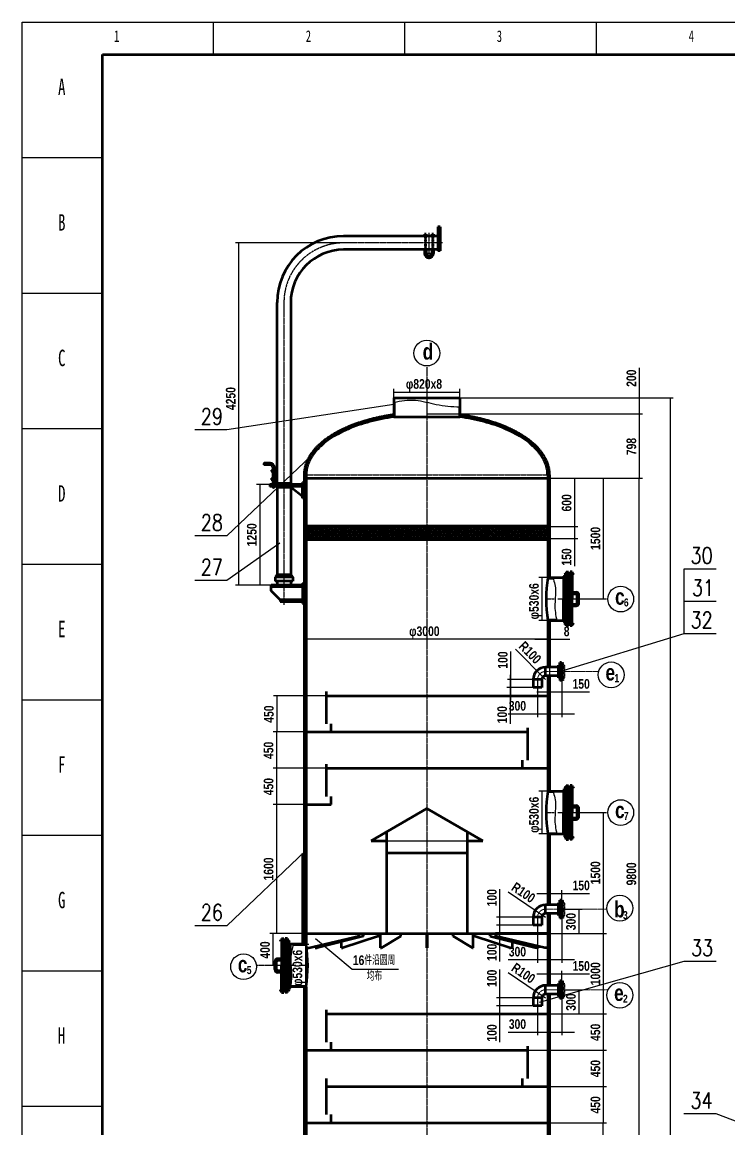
# Model space of a CAD drawing. Header units: millimetres. Extents: x 16 to 23776, y 3 to 33643.
# Drawn here: x 16 to 8788, y 19906 to 33643 of the extents above; entities that cross this region are included whole.
import ezdxf

# ---------------------------------------------------------------- set-up
doc = ezdxf.new("R2010")
doc.units = ezdxf.units.MM
doc.header["$MEASUREMENT"] = 0
doc.linetypes.add('EB_DASH', pattern=[6, 3, -3])
doc.linetypes.add('EB_DASHDOT', pattern=[39, 30, -3, 3, -3])
for name, color, linetype, lineweight in [('CAXA0', 7, 'Continuous', 70), ('CAXA1', 1, 'EB_DASHDOT', 25), ('CAXA2', 6, 'EB_DASH', 25), ('CAXA3', 131, 'Continuous', 25), ('CAXA4', 3, 'Continuous', 25)]:
    doc.layers.add(name, color=color, linetype=linetype, lineweight=lineweight)
doc.styles.add('TitleStyle', font='txt', dxfattribs={"width": 0.8, "bigfont": 'gbcbig.shx'})
doc.styles.add('UserTxtStyle4', font='SIMFANG.TTF', dxfattribs={"width": 0.667})
doc.styles.add('机械', font='bold.shx', dxfattribs={"width": 0.7, "bigfont": 'gbcbig.shx'})

msp = doc.modelspace()

# ---------------------------------------------------------------- linework, layer by layer
at = {"layer": 'CAXA0', "linetype": 'Continuous', "lineweight": 25}
for p, q in [((16, 3), (16, 33643)), ((16, 33643), (23776, 33643)), ((2392, 33243), (2392, 33643)), ((4768, 33243), (4768, 33643)), ((7144, 33243), (7144, 33643)), ((16, 31961), (1016, 31961)), ((16, 30279), (1016, 30279)), ((16, 28597), (1016, 28597)), ((16, 26915), (1016, 26915)), ((16, 25233), (1016, 25233)), ((16, 23551), (1016, 23551)), ((16, 21869), (1016, 21869)), ((16, 20187), (1016, 20187))]:
    msp.add_line(p, q, dxfattribs=at)
at = {"layer": 'CAXA0', "linetype": 'Continuous', "lineweight": 70}
for p, q in [((1016, 33243), (23376, 33243)), ((1016, 403), (1016, 33243)), ((4630, 28981), (5450, 28981)), ((4630, 28981), (4630, 28745)), ((4634, 28922), (4634, 28745)), ((5446, 28868), (5446, 28745)), ((5450, 28981), (5450, 28745)), ((4630, 28745), (5450, 28745)), ((3540, 28023), (3540, 22198)), ((3516, 27983), (6565, 27983)), ((3540, 27393), (6540, 27393)), ((3540, 27383), (6540, 27383)), ((3790, 27383), (3790, 27233)), ((4040, 27383), (4040, 27233)), ((4290, 27383), (4290, 27233)), ((4540, 27383), (4540, 27233)), ((4790, 27383), (4790, 27233)), ((5040, 27233), (5040, 27383)), ((5290, 27383), (5290, 27233)), ((5540, 27383), (5540, 27233)), ((5790, 27383), (5790, 27233)), ((6040, 27383), (6040, 27233)), ((6290, 27383), (6290, 27233)), ((3540, 27233), (6540, 27233)), ((3540, 27223), (6540, 27223)), ((6754, 26800), (6759, 26786)), ((6754, 26787), (6760, 26800)), ((6771, 26818), (6797, 26818)), ((6771, 26818), (6771, 26786)), ((6797, 26483), (6797, 26818)), ((6817, 26483), (6817, 26818)), ((6843, 26818), (6817, 26818)), ((6843, 26818), (6843, 26483)), ((6853, 26800), (6858, 26786)), ((6853, 26787), (6859, 26800)), ((6539, 26742), (6606, 26742)), ((6540, 26748), (6737, 26748)), ((6737, 26765), (6764, 26775)), ((6737, 26765), (6737, 26748)), ((6737, 26748), (6737, 26483)), ((6771, 26786), (6771, 26483)), ((6771, 26748), (6797, 26748)), ((6797, 26764), (6814, 26764)), ((6804, 26764), (6804, 26483)), ((6817, 26764), (6811, 26764)), ((6811, 26764), (6811, 26483)), ((6844, 26568), (6892, 26568)), ((6844, 26548), (6892, 26548)), ((6737, 26218), (6737, 26483)), ((6771, 26181), (6771, 26483)), ((6797, 26483), (6797, 26148)), ((6804, 26202), (6804, 26483)), ((6811, 26202), (6811, 26483)), ((6817, 26483), (6817, 26148)), ((6843, 26148), (6843, 26483)), ((6844, 26418), (6892, 26418)), ((6844, 26398), (6892, 26398)), ((6539, 26224), (6651, 26224)), ((6540, 26218), (6737, 26218)), ((6737, 26202), (6737, 26218)), ((6737, 26202), (6764, 26192)), ((6754, 26167), (6759, 26181)), ((6754, 26180), (6760, 26167)), ((6771, 26218), (6797, 26218)), ((6771, 26148), (6771, 26181)), ((6771, 26148), (6797, 26148)), ((6797, 26202), (6814, 26202)), ((6817, 26202), (6811, 26202)), ((6843, 26148), (6817, 26148)), ((6853, 26167), (6858, 26181)), ((6853, 26180), (6859, 26167)), ((6514, 25529), (6514, 25637)), ((6468, 25483), (6360, 25483)), ((6360, 25483), (6360, 25383)), ((6468, 25483), (6468, 25383)), ((3790, 25333), (3790, 24933)), ((3790, 25283), (6540, 25283)), ((6468, 25383), (6360, 25383)), ((3854, 24833), (3854, 24933)), ((6290, 24883), (6290, 24483)), ((3540, 24833), (6290, 24833)), ((6227, 24383), (6227, 24483)), ((3790, 24433), (3790, 24033)), ((3790, 24383), (6540, 24383)), ((6539, 24092), (6606, 24092)), ((6540, 24098), (6737, 24098)), ((6737, 24115), (6764, 24125)), ((6737, 24115), (6737, 24098)), ((6737, 24098), (6737, 23833)), ((6754, 24150), (6759, 24136)), ((6754, 24137), (6760, 24150)), ((6771, 24168), (6797, 24168)), ((6771, 24168), (6771, 24136)), ((6771, 24136), (6771, 23833)), ((6771, 24098), (6797, 24098)), ((6797, 23833), (6797, 24168)), ((6797, 24114), (6814, 24114)), ((6804, 24114), (6804, 23833)), ((6817, 24114), (6811, 24114)), ((6811, 24114), (6811, 23833)), ((6817, 23833), (6817, 24168)), ((6843, 24168), (6817, 24168)), ((6843, 24168), (6843, 23833)), ((6853, 24150), (6858, 24136)), ((6853, 24137), (6859, 24150)), ((3540, 23933), (3854, 23933)), ((3854, 23933), (3854, 24033)), ((6844, 23918), (6892, 23918)), ((5040, 23881), (4348, 23481)), ((5040, 23881), (4348, 23481)), ((5040, 23881), (5733, 23481)), ((5040, 23881), (5733, 23481)), ((6737, 23568), (6737, 23833)), ((6771, 23531), (6771, 23833)), ((6797, 23833), (6797, 23498)), ((6804, 23552), (6804, 23833)), ((6811, 23552), (6811, 23833)), ((6817, 23833), (6817, 23498)), ((6843, 23498), (6843, 23833)), ((6844, 23898), (6892, 23898)), ((6844, 23768), (6892, 23768)), ((6844, 23748), (6892, 23748)), ((4540, 23593), (4540, 22333)), ((5540, 23593), (5540, 22333)), ((6539, 23574), (6651, 23574)), ((6540, 23568), (6737, 23568)), ((6737, 23552), (6737, 23568)), ((6737, 23552), (6764, 23542)), ((6754, 23517), (6759, 23531)), ((6754, 23530), (6760, 23517)), ((6771, 23568), (6797, 23568)), ((6771, 23498), (6771, 23531)), ((6771, 23498), (6797, 23498)), ((6797, 23552), (6814, 23552)), ((6817, 23552), (6811, 23552)), ((6843, 23498), (6817, 23498)), ((6853, 23517), (6858, 23531)), ((6853, 23530), (6859, 23517)), ((4348, 23481), (4540, 23481)), ((5540, 23481), (5733, 23481)), ((4540, 23333), (5540, 23333)), ((6514, 22579), (6514, 22687)), ((6468, 22533), (6360, 22533)), ((6360, 22533), (6360, 22433)), ((6468, 22533), (6468, 22433)), ((6468, 22433), (6360, 22433)), ((3237, 22268), (3263, 22268)), ((3237, 22268), (3237, 21933)), ((3263, 21933), (3263, 22268)), ((3309, 22268), (3283, 22268)), ((3283, 21933), (3283, 22268)), ((3309, 22268), (3309, 22236)), ((3540, 22333), (6540, 22333)), ((3552, 22333), (3540, 22321)), ((3540, 22321), (3540, 22198)), ((3552, 22333), (4190, 22333)), ((3575, 22153), (4190, 22298)), ((4255, 22298), (3679, 22153)), ((4439, 22298), (3996, 22153)), ((4190, 22333), (4190, 22298)), ((4255, 22298), (4255, 22333)), ((4439, 22298), (4466, 22298)), ((4466, 22153), (4466, 22333)), ((4715, 22298), (4475, 22153)), ((4715, 22298), (4715, 22333)), ((5036, 22333), (5036, 22153)), ((5044, 22333), (5044, 22153)), ((5366, 22298), (5366, 22333)), ((5366, 22298), (5605, 22153)), ((5614, 22153), (5614, 22333)), ((5641, 22298), (5614, 22298)), ((5641, 22298), (6084, 22153)), ((5826, 22298), (5826, 22333)), ((5826, 22298), (6402, 22153)), ((5890, 22333), (5890, 22298)), ((6528, 22333), (5890, 22333)), ((6505, 22153), (5890, 22298)), ((6528, 22333), (6540, 22321)), ((6540, 22321), (6540, 22153)), ((3228, 22237), (3222, 22250)), ((3227, 22250), (3223, 22236)), ((3263, 22214), (3269, 22214)), ((3283, 22214), (3266, 22214)), ((3269, 22214), (3269, 21933)), ((3276, 22214), (3276, 21933)), ((3309, 22198), (3283, 22198)), ((3309, 22236), (3309, 21933)), ((3343, 22215), (3317, 22225)), ((3327, 22237), (3321, 22250)), ((3327, 22250), (3322, 22236)), ((3343, 22215), (3343, 22198)), ((3540, 22198), (3343, 22198)), ((3343, 22198), (3343, 21933)), ((3541, 22192), (3383, 22192)), ((3547, 22153), (3575, 22153)), ((3655, 22172), (3655, 22153)), ((3655, 22153), (3679, 22153)), ((3980, 22153), (3980, 22229)), ((3980, 22153), (3996, 22153)), ((4475, 22153), (4466, 22153)), ((4466, 22153), (4475, 22153)), ((5036, 22153), (5044, 22153)), ((5614, 22153), (5605, 22153)), ((5605, 22153), (5614, 22153)), ((6101, 22153), (6084, 22153)), ((6101, 22153), (6101, 22229)), ((6426, 22153), (6402, 22153)), ((6426, 22172), (6426, 22153)), ((6540, 22153), (6505, 22153)), ((3237, 22018), (3188, 22018)), ((3237, 21998), (3188, 21998)), ((3237, 21868), (3188, 21868)), ((3237, 21848), (3188, 21848)), ((3237, 21598), (3237, 21933)), ((3263, 21933), (3263, 21598)), ((3269, 21652), (3269, 21933)), ((3276, 21652), (3276, 21933)), ((3283, 21933), (3283, 21598)), ((3309, 21631), (3309, 21933)), ((3343, 21668), (3343, 21933)), ((3228, 21630), (3222, 21617)), ((3227, 21617), (3223, 21631)), ((3237, 21598), (3263, 21598)), ((3263, 21652), (3269, 21652)), ((3283, 21652), (3266, 21652)), ((3309, 21668), (3283, 21668)), ((3309, 21598), (3283, 21598)), ((3309, 21598), (3309, 21631)), ((3343, 21652), (3317, 21642)), ((3327, 21630), (3321, 21617)), ((3327, 21617), (3322, 21631)), ((3540, 21668), (3343, 21668)), ((3343, 21652), (3343, 21668)), ((3541, 21674), (3350, 21674)), ((3540, 21668), (3540, 19448)), ((6514, 21579), (6514, 21687)), ((6468, 21533), (6360, 21533)), ((6360, 21533), (6360, 21433)), ((6468, 21433), (6360, 21433)), ((6468, 21533), (6468, 21433)), ((3790, 21383), (3790, 20983)), ((3790, 21333), (6540, 21333)), ((3540, 20883), (6290, 20883)), ((3854, 20883), (3854, 20983)), ((6290, 20933), (6290, 20533)), ((3790, 20533), (3790, 20083)), ((6227, 20433), (6227, 20533)), ((3790, 20433), (6540, 20433)), ((3854, 19983), (3854, 20083)), ((3540, 19983), (6540, 19983))]:
    msp.add_line(p, q, dxfattribs=at)
at = {"layer": 'CAXA0'}
for p, q in [((5176, 31103), (5176, 30803)), ((5206, 31103), (5176, 31103)), ((5206, 31103), (5206, 30803)), ((5176, 30987), (4006, 30987)), ((5011, 31012), (5011, 30987)), ((5031, 31012), (5011, 31012)), ((5031, 31012), (5031, 30987)), ((5101, 31012), (5101, 30987)), ((5121, 31012), (5101, 31012)), ((5121, 31012), (5121, 30987)), ((5176, 30819), (4006, 30819)), ((5011, 30819), (5011, 30772)), ((5031, 30819), (5031, 30772)), ((5101, 30819), (5101, 30772)), ((5121, 30819), (5121, 30772)), ((5206, 30803), (5176, 30803)), ((3182, 27916), (3182, 30163)), ((3350, 30163), (3350, 27916)), ((3019, 28168), (3017, 28166)), ((3017, 28166), (3017, 28150)), ((3097, 28168), (3019, 28168)), ((3019, 28168), (3019, 28148)), ((3019, 28148), (3017, 28150)), ((3097, 28148), (3019, 28148)), ((3107, 28078), (3107, 28068)), ((3107, 28078), (3182, 28078)), ((3107, 28068), (3182, 28068)), ((3127, 28118), (3127, 28078)), ((3127, 28068), (3127, 27978)), ((3147, 28118), (3147, 28078)), ((3147, 28068), (3147, 27978)), ((3092, 27903), (3092, 27878)), ((3127, 27903), (3092, 27903)), ((3107, 27978), (3107, 27968)), ((3107, 27978), (3182, 27978)), ((3107, 27968), (3182, 27968)), ((3125, 27903), (3125, 27878)), ((3127, 27968), (3127, 27878)), ((3147, 27968), (3147, 27878)), ((3498, 27903), (3147, 27903)), ((3149, 27903), (3149, 27878)), ((3361, 27916), (3171, 27916)), ((3171, 27916), (3171, 27903)), ((3361, 27916), (3361, 27903)), ((3498, 27733), (3498, 27928)), ((3516, 27928), (3498, 27928)), ((3498, 27928), (3498, 27878)), ((3127, 27878), (3092, 27878)), ((3498, 27878), (3147, 27878)), ((3171, 27878), (3171, 27866)), ((3361, 27866), (3171, 27866)), ((3182, 27866), (3182, 26783)), ((3350, 27866), (3350, 26783)), ((3361, 27878), (3361, 27866)), ((3361, 27866), (3498, 27758)), ((3516, 27733), (3498, 27733)), ((3498, 26653), (3106, 26653)), ((3106, 26585), (3106, 26653)), ((3182, 26783), (3156, 26753)), ((3376, 26753), (3156, 26753)), ((3156, 26753), (3156, 26703)), ((3376, 26703), (3156, 26703)), ((3350, 26783), (3182, 26783)), ((3182, 26703), (3182, 26653)), ((3350, 26783), (3376, 26753)), ((3350, 26703), (3350, 26653)), ((3376, 26753), (3376, 26703)), ((3498, 26678), (3498, 26428)), ((3498, 26678), (3516, 26678)), ((3498, 26635), (3106, 26635)), ((3220, 26471), (3106, 26585)), ((6907, 26433), (6907, 26533)), ((6927, 26433), (6927, 26533)), ((3498, 26471), (3220, 26471)), ((3220, 26471), (3220, 26453)), ((3220, 26453), (3498, 26453)), ((3498, 26428), (3516, 26428)), ((6692, 25667), (6692, 25693)), ((6712, 25693), (6692, 25693)), ((6712, 25693), (6712, 25473)), ((6674, 25637), (6514, 25637)), ((6674, 25505), (6674, 25661)), ((6686, 25661), (6674, 25661)), ((6692, 25667), (6692, 25499)), ((6714, 25661), (6712, 25661)), ((6714, 25505), (6714, 25661)), ((6714, 25505), (6714, 25661)), ((6674, 25529), (6514, 25529)), ((6686, 25505), (6674, 25505)), ((6692, 25499), (6692, 25473)), ((6712, 25505), (6714, 25505)), ((6907, 23783), (6907, 23883)), ((6927, 23783), (6927, 23883)), ((3498, 23326), (3498, 22198)), ((6674, 22687), (6514, 22687)), ((6674, 22555), (6674, 22711)), ((6686, 22711), (6674, 22711)), ((6692, 22717), (6692, 22743)), ((6712, 22743), (6692, 22743)), ((6692, 22717), (6692, 22549)), ((6712, 22743), (6712, 22523)), ((6714, 22711), (6712, 22711)), ((6714, 22555), (6714, 22711)), ((6674, 22579), (6514, 22579)), ((6686, 22555), (6674, 22555)), ((6692, 22549), (6692, 22523)), ((6712, 22555), (6714, 22555)), ((3153, 21883), (3153, 21983)), ((3173, 21883), (3173, 21983)), ((6674, 21555), (6674, 21711)), ((6686, 21711), (6674, 21711)), ((6692, 21717), (6692, 21743)), ((6712, 21743), (6692, 21743)), ((6692, 21717), (6692, 21549)), ((6712, 21743), (6712, 21523)), ((6714, 21711), (6712, 21711)), ((6714, 21555), (6714, 21711)), ((6674, 21687), (6514, 21687)), ((6674, 21579), (6514, 21579)), ((6686, 21555), (6674, 21555)), ((6692, 21549), (6692, 21523)), ((6712, 21555), (6714, 21555))]:
    msp.add_line(p, q, dxfattribs=at)
at = {"layer": 'CAXA0', "color": 7, "linetype": 'Continuous', "lineweight": 70}
for p, q in [((4630, 28769), (4627, 28769)), ((5454, 28769), (5450, 28769)), ((3516, 28023), (3516, 22198)), ((6564, 28023), (6564, 26748)), ((6564, 26218), (6564, 25637)), ((6564, 25529), (6564, 24098)), ((6564, 23568), (6564, 22687)), ((6564, 22579), (6564, 21687)), ((3516, 21668), (3516, 19448)), ((6564, 21579), (6564, 19593))]:
    msp.add_line(p, q, dxfattribs=at)
at = {"layer": 'CAXA0', "color": 0, "linetype": 'Continuous', "lineweight": 25}
for p, q in [((3540, 27235), (3688, 27383)), ((3540, 27258), (3666, 27383)), ((3540, 27280), (3643, 27383)), ((3540, 27303), (3621, 27383)), ((3540, 27325), (3599, 27383)), ((3540, 27348), (3576, 27383)), ((3540, 27370), (3554, 27383)), ((3686, 27233), (3540, 27379)), ((3663, 27233), (3540, 27357)), ((3708, 27233), (3558, 27383)), ((3561, 27233), (3711, 27383)), ((3731, 27233), (3581, 27383)), ((3583, 27233), (3733, 27383)), ((3753, 27233), (3603, 27383)), ((3606, 27233), (3756, 27383)), ((3776, 27233), (3626, 27383)), ((3628, 27233), (3778, 27383)), ((3790, 27241), (3648, 27383)), ((3651, 27233), (3790, 27373)), ((3790, 27264), (3671, 27383)), ((3673, 27233), (3790, 27351)), ((3790, 27286), (3693, 27383)), ((3790, 27309), (3716, 27383)), ((3790, 27331), (3738, 27383)), ((3790, 27354), (3760, 27383)), ((3790, 27376), (3783, 27383)), ((3790, 27238), (3935, 27383)), ((3790, 27261), (3913, 27383)), ((3790, 27283), (3890, 27383)), ((3790, 27306), (3868, 27383)), ((3790, 27328), (3846, 27383)), ((3790, 27351), (3823, 27383)), ((3790, 27373), (3801, 27383)), ((3933, 27233), (3790, 27376)), ((3910, 27233), (3790, 27354)), ((3955, 27233), (3805, 27383)), ((3808, 27233), (3958, 27383)), ((3978, 27233), (3828, 27383)), ((3830, 27233), (3980, 27383)), ((4000, 27233), (3850, 27383)), ((3853, 27233), (4003, 27383)), ((4023, 27233), (3873, 27383)), ((3875, 27233), (4025, 27383)), ((4040, 27238), (3895, 27383)), ((3898, 27233), (4040, 27376)), ((4040, 27261), (3918, 27383)), ((3920, 27233), (4040, 27354)), ((4040, 27283), (3940, 27383)), ((4040, 27306), (3962, 27383)), ((4040, 27328), (3985, 27383)), ((4040, 27350), (4007, 27383)), ((4040, 27373), (4030, 27383)), ((4040, 27242), (4182, 27383)), ((4040, 27264), (4160, 27383)), ((4040, 27286), (4137, 27383)), ((4040, 27309), (4115, 27383)), ((4040, 27331), (4092, 27383)), ((4040, 27354), (4070, 27383)), ((4040, 27376), (4048, 27383)), ((4180, 27233), (4040, 27373)), ((4157, 27233), (4040, 27350)), ((4202, 27233), (4052, 27383)), ((4055, 27233), (4205, 27383)), ((4225, 27233), (4075, 27383)), ((4077, 27233), (4227, 27383)), ((4247, 27233), (4097, 27383)), ((4100, 27233), (4250, 27383)), ((4270, 27233), (4120, 27383)), ((4122, 27233), (4272, 27383)), ((4290, 27235), (4142, 27383)), ((4145, 27233), (4290, 27379)), ((4290, 27258), (4165, 27383)), ((4167, 27233), (4290, 27357)), ((4290, 27280), (4187, 27383)), ((4290, 27303), (4209, 27383)), ((4290, 27325), (4232, 27383)), ((4290, 27347), (4254, 27383)), ((4290, 27370), (4277, 27383)), ((4290, 27245), (4429, 27383)), ((4290, 27267), (4407, 27383)), ((4290, 27289), (4384, 27383)), ((4290, 27312), (4362, 27383)), ((4290, 27334), (4339, 27383)), ((4290, 27357), (4317, 27383)), ((4290, 27379), (4295, 27383)), ((4427, 27233), (4290, 27370)), ((4404, 27233), (4290, 27347)), ((4449, 27233), (4299, 27383)), ((4302, 27233), (4452, 27383)), ((4472, 27233), (4322, 27383)), ((4324, 27233), (4474, 27383)), ((4494, 27233), (4344, 27383)), ((4347, 27233), (4497, 27383)), ((4517, 27233), (4367, 27383)), ((4369, 27233), (4519, 27383)), ((4539, 27233), (4389, 27383)), ((4392, 27233), (4540, 27382)), ((4540, 27255), (4411, 27383)), ((4414, 27233), (4540, 27360)), ((4540, 27277), (4434, 27383)), ((4436, 27233), (4540, 27337)), ((4540, 27299), (4456, 27383)), ((4540, 27322), (4479, 27383)), ((4540, 27344), (4501, 27383)), ((4540, 27367), (4524, 27383)), ((4540, 27248), (4676, 27383)), ((4540, 27270), (4654, 27383)), ((4540, 27292), (4631, 27383)), ((4540, 27315), (4609, 27383)), ((4540, 27337), (4586, 27383)), ((4540, 27360), (4564, 27383)), ((4540, 27382), (4542, 27383)), ((4674, 27233), (4540, 27367)), ((4651, 27233), (4540, 27344)), ((4696, 27233), (4546, 27383)), ((4549, 27233), (4699, 27383)), ((4719, 27233), (4569, 27383)), ((4571, 27233), (4721, 27383)), ((4741, 27233), (4591, 27383)), ((4594, 27233), (4744, 27383)), ((4764, 27233), (4614, 27383)), ((4616, 27233), (4766, 27383)), ((4786, 27233), (4636, 27383)), ((4638, 27233), (4788, 27383)), ((4790, 27252), (4658, 27383)), ((4661, 27233), (4790, 27363)), ((4790, 27274), (4681, 27383)), ((4683, 27233), (4790, 27340)), ((4790, 27296), (4703, 27383)), ((4790, 27319), (4726, 27383)), ((4790, 27341), (4748, 27383)), ((4790, 27364), (4771, 27383)), ((4790, 27251), (4923, 27383)), ((4790, 27273), (4901, 27383)), ((4790, 27296), (4878, 27383)), ((4790, 27318), (4856, 27383)), ((4790, 27340), (4833, 27383)), ((4790, 27363), (4811, 27383)), ((4921, 27233), (4790, 27364)), ((4898, 27233), (4790, 27341)), ((4943, 27233), (4793, 27383)), ((4796, 27233), (4946, 27383)), ((4966, 27233), (4816, 27383)), ((4818, 27233), (4968, 27383)), ((4988, 27233), (4838, 27383)), ((4841, 27233), (4991, 27383)), ((5010, 27233), (4860, 27383)), ((4863, 27233), (5013, 27383)), ((5033, 27233), (4883, 27383)), ((4885, 27233), (5035, 27383)), ((5040, 27248), (4905, 27383)), ((4908, 27233), (5040, 27366)), ((5040, 27271), (4928, 27383)), ((4930, 27233), (5040, 27343)), ((5040, 27293), (4950, 27383)), ((5040, 27316), (4973, 27383)), ((5040, 27338), (4995, 27383)), ((5040, 27361), (5018, 27383)), ((5040, 27299), (5125, 27383)), ((5040, 27321), (5103, 27383)), ((5040, 27343), (5080, 27383)), ((5040, 27366), (5058, 27383)), ((5040, 27276), (5148, 27383)), ((5040, 27254), (5170, 27383)), ((5190, 27233), (5040, 27383)), ((5040, 27383), (5040, 27383)), ((5168, 27233), (5040, 27361)), ((5145, 27233), (5040, 27338)), ((5043, 27233), (5193, 27383)), ((5213, 27233), (5063, 27383)), ((5065, 27233), (5215, 27383)), ((5235, 27233), (5085, 27383)), ((5087, 27233), (5237, 27383)), ((5257, 27233), (5107, 27383)), ((5110, 27233), (5260, 27383)), ((5280, 27233), (5130, 27383)), ((5132, 27233), (5282, 27383)), ((5290, 27245), (5152, 27383)), ((5155, 27233), (5290, 27369)), ((5290, 27268), (5175, 27383)), ((5177, 27233), (5290, 27347)), ((5290, 27290), (5197, 27383)), ((5290, 27313), (5220, 27383)), ((5290, 27335), (5242, 27383)), ((5290, 27358), (5265, 27383)), ((5290, 27380), (5287, 27383)), ((5290, 27369), (5305, 27383)), ((5290, 27347), (5327, 27383)), ((5290, 27324), (5350, 27383)), ((5290, 27302), (5372, 27383)), ((5290, 27279), (5395, 27383)), ((5290, 27257), (5417, 27383)), ((5290, 27234), (5440, 27383)), ((5437, 27233), (5290, 27380)), ((5415, 27233), (5290, 27358)), ((5460, 27233), (5310, 27383)), ((5312, 27233), (5462, 27383)), ((5482, 27233), (5332, 27383)), ((5334, 27233), (5484, 27383)), ((5504, 27233), (5354, 27383)), ((5357, 27233), (5507, 27383)), ((5527, 27233), (5377, 27383)), ((5379, 27233), (5529, 27383)), ((5540, 27242), (5399, 27383)), ((5402, 27233), (5540, 27372)), ((5540, 27265), (5422, 27383)), ((5424, 27233), (5540, 27350)), ((5540, 27287), (5444, 27383)), ((5540, 27310), (5467, 27383)), ((5540, 27332), (5489, 27383)), ((5540, 27355), (5512, 27383)), ((5540, 27377), (5534, 27383)), ((5540, 27372), (5552, 27383)), ((5540, 27350), (5574, 27383)), ((5540, 27327), (5597, 27383)), ((5540, 27305), (5619, 27383)), ((5540, 27282), (5642, 27383)), ((5540, 27260), (5664, 27383)), ((5540, 27237), (5686, 27383)), ((5684, 27233), (5540, 27377)), ((5662, 27233), (5540, 27355)), ((5706, 27233), (5556, 27383)), ((5559, 27233), (5709, 27383)), ((5729, 27233), (5579, 27383)), ((5581, 27233), (5731, 27383)), ((5751, 27233), (5601, 27383)), ((5604, 27233), (5754, 27383)), ((5774, 27233), (5624, 27383)), ((5626, 27233), (5776, 27383)), ((5790, 27239), (5646, 27383)), ((5649, 27233), (5790, 27375)), ((5790, 27262), (5669, 27383)), ((5671, 27233), (5790, 27353)), ((5790, 27284), (5691, 27383)), ((5790, 27307), (5714, 27383)), ((5790, 27329), (5736, 27383)), ((5790, 27352), (5759, 27383)), ((5790, 27374), (5781, 27383)), ((5790, 27375), (5799, 27383)), ((5790, 27353), (5821, 27383)), ((5790, 27330), (5844, 27383)), ((5790, 27308), (5866, 27383)), ((5790, 27285), (5889, 27383)), ((5790, 27263), (5911, 27383)), ((5790, 27240), (5933, 27383)), ((5931, 27233), (5790, 27374)), ((5909, 27233), (5790, 27352)), ((5953, 27233), (5803, 27383)), ((5806, 27233), (5956, 27383)), ((5976, 27233), (5826, 27383)), ((5828, 27233), (5978, 27383)), ((5998, 27233), (5848, 27383)), ((5851, 27233), (6001, 27383)), ((6021, 27233), (5871, 27383)), ((5873, 27233), (6023, 27383)), ((6040, 27236), (5893, 27383)), ((5896, 27233), (6040, 27378)), ((6040, 27259), (5916, 27383)), ((5918, 27233), (6040, 27356)), ((6040, 27281), (5938, 27383)), ((6040, 27304), (5961, 27383)), ((6040, 27326), (5983, 27383)), ((6040, 27349), (6005, 27383)), ((6040, 27371), (6028, 27383)), ((6040, 27378), (6046, 27383)), ((6040, 27356), (6068, 27383)), ((6040, 27333), (6091, 27383)), ((6040, 27311), (6113, 27383)), ((6040, 27288), (6136, 27383)), ((6040, 27266), (6158, 27383)), ((6040, 27243), (6180, 27383)), ((6178, 27233), (6040, 27371)), ((6155, 27233), (6040, 27349)), ((6200, 27233), (6050, 27383)), ((6053, 27233), (6203, 27383)), ((6223, 27233), (6073, 27383)), ((6075, 27233), (6225, 27383)), ((6245, 27233), (6095, 27383)), ((6098, 27233), (6248, 27383)), ((6268, 27233), (6118, 27383)), ((6120, 27233), (6270, 27383)), ((6290, 27233), (6140, 27383)), ((6143, 27233), (6290, 27381)), ((6290, 27256), (6163, 27383)), ((6165, 27233), (6290, 27359)), ((6290, 27278), (6185, 27383)), ((6188, 27233), (6290, 27336)), ((6290, 27301), (6208, 27383)), ((6290, 27323), (6230, 27383)), ((6290, 27346), (6252, 27383)), ((6290, 27368), (6275, 27383)), ((6290, 27381), (6293, 27383)), ((6290, 27359), (6315, 27383)), ((6290, 27336), (6338, 27383)), ((6290, 27314), (6360, 27383)), ((6290, 27291), (6382, 27383)), ((6290, 27269), (6405, 27383)), ((6290, 27246), (6427, 27383)), ((6425, 27233), (6290, 27368)), ((6402, 27233), (6290, 27346)), ((6447, 27233), (6297, 27383)), ((6300, 27233), (6450, 27383)), ((6470, 27233), (6320, 27383)), ((6322, 27233), (6472, 27383)), ((6492, 27233), (6342, 27383)), ((6345, 27233), (6495, 27383)), ((6515, 27233), (6365, 27383)), ((6367, 27233), (6517, 27383)), ((6537, 27233), (6387, 27383)), ((6390, 27233), (6540, 27383)), ((6540, 27253), (6410, 27383)), ((6412, 27233), (6540, 27362)), ((6540, 27275), (6432, 27383)), ((6435, 27233), (6540, 27339)), ((6540, 27298), (6454, 27383)), ((6540, 27320), (6477, 27383)), ((6540, 27342), (6499, 27383)), ((6540, 27365), (6522, 27383)), ((3641, 27233), (3540, 27334)), ((3619, 27233), (3540, 27312)), ((3596, 27233), (3540, 27289)), ((3574, 27233), (3540, 27267)), ((3551, 27233), (3540, 27244)), ((3696, 27233), (3790, 27328)), ((3718, 27233), (3790, 27306)), ((3740, 27233), (3790, 27283)), ((3763, 27233), (3790, 27261)), ((3785, 27233), (3790, 27238)), ((3888, 27233), (3790, 27331)), ((3866, 27233), (3790, 27309)), ((3843, 27233), (3790, 27286)), ((3821, 27233), (3790, 27264)), ((3798, 27233), (3790, 27241)), ((3942, 27233), (4040, 27331)), ((3965, 27233), (4040, 27309)), ((3987, 27233), (4040, 27286)), ((4010, 27233), (4040, 27264)), ((4032, 27233), (4040, 27242)), ((4135, 27233), (4040, 27328)), ((4112, 27233), (4040, 27306)), ((4090, 27233), (4040, 27283)), ((4068, 27233), (4040, 27261)), ((4045, 27233), (4040, 27238)), ((4189, 27233), (4290, 27334)), ((4212, 27233), (4290, 27312)), ((4234, 27233), (4290, 27289)), ((4257, 27233), (4290, 27267)), ((4279, 27233), (4290, 27245)), ((4382, 27233), (4290, 27325)), ((4359, 27233), (4290, 27303)), ((4337, 27233), (4290, 27280)), ((4315, 27233), (4290, 27258)), ((4292, 27233), (4290, 27235)), ((4459, 27233), (4540, 27315)), ((4481, 27233), (4540, 27292)), ((4504, 27233), (4540, 27270)), ((4526, 27233), (4540, 27248)), ((4629, 27233), (4540, 27322)), ((4606, 27233), (4540, 27299)), ((4584, 27233), (4540, 27277)), ((4561, 27233), (4540, 27255)), ((4706, 27233), (4790, 27318)), ((4728, 27233), (4790, 27296)), ((4751, 27233), (4790, 27273)), ((4773, 27233), (4790, 27251)), ((4876, 27233), (4790, 27319)), ((4853, 27233), (4790, 27296)), ((4831, 27233), (4790, 27274)), ((4808, 27233), (4790, 27252)), ((4953, 27233), (5040, 27321)), ((4975, 27233), (5040, 27299)), ((4998, 27233), (5040, 27276)), ((5020, 27233), (5040, 27254)), ((5123, 27233), (5040, 27316)), ((5100, 27233), (5040, 27293)), ((5078, 27233), (5040, 27271)), ((5055, 27233), (5040, 27248)), ((5200, 27233), (5290, 27324)), ((5222, 27233), (5290, 27302)), ((5245, 27233), (5290, 27279)), ((5267, 27233), (5290, 27257)), ((5392, 27233), (5290, 27335)), ((5370, 27233), (5290, 27313)), ((5347, 27233), (5290, 27290)), ((5325, 27233), (5290, 27268)), ((5302, 27233), (5290, 27245)), ((5290, 27233), (5290, 27234)), ((5447, 27233), (5540, 27327)), ((5469, 27233), (5540, 27305)), ((5492, 27233), (5540, 27282)), ((5514, 27233), (5540, 27260)), ((5536, 27233), (5540, 27237)), ((5639, 27233), (5540, 27332)), ((5617, 27233), (5540, 27310)), ((5594, 27233), (5540, 27287)), ((5572, 27233), (5540, 27265)), ((5549, 27233), (5540, 27242)), ((5694, 27233), (5790, 27330)), ((5716, 27233), (5790, 27308)), ((5739, 27233), (5790, 27285)), ((5761, 27233), (5790, 27263)), ((5783, 27233), (5790, 27240)), ((5886, 27233), (5790, 27329)), ((5864, 27233), (5790, 27307)), ((5841, 27233), (5790, 27284)), ((5819, 27233), (5790, 27262)), ((5796, 27233), (5790, 27239)), ((5941, 27233), (6040, 27333)), ((5963, 27233), (6040, 27311)), ((5986, 27233), (6040, 27288)), ((6008, 27233), (6040, 27266)), ((6030, 27233), (6040, 27243)), ((6133, 27233), (6040, 27326)), ((6111, 27233), (6040, 27304)), ((6088, 27233), (6040, 27281)), ((6066, 27233), (6040, 27259)), ((6043, 27233), (6040, 27236)), ((6210, 27233), (6290, 27314)), ((6232, 27233), (6290, 27291)), ((6255, 27233), (6290, 27269)), ((6277, 27233), (6290, 27246)), ((6380, 27233), (6290, 27323)), ((6358, 27233), (6290, 27301)), ((6335, 27233), (6290, 27278)), ((6313, 27233), (6290, 27256)), ((6457, 27233), (6540, 27317)), ((6479, 27233), (6540, 27294)), ((6502, 27233), (6540, 27272)), ((6524, 27233), (6540, 27249)), ((3213, 27177), (2558, 26712)), ((2558, 26712), (2158, 26712))]:
    msp.add_line(p, q, dxfattribs=at)
at = {"layer": 'CAXA0', "linetype": 'Continuous', "lineweight": 40}
for p, q in [((6692, 25473), (6712, 25473)), ((6692, 22523), (6712, 22523)), ((6692, 21523), (6712, 21523))]:
    msp.add_line(p, q, dxfattribs=at)
at = {"layer": 'CAXA0'}
for centre, radius, start, end in [((4006, 30163), 824, 90, 180), ((4006, 30163), 656, 90, 180), ((5066, 30772), 55, 180, 0), ((5066, 30772), 35, 180, 0), ((3097, 28118), 50, 0, 90), ((3097, 28118), 30, 0, 90), ((3137, 27878), 10, 180, 0), ((6686, 25667), 6, 270, 0), ((6686, 25499), 6, 0, 90), ((6686, 22717), 6, 270, 0), ((6686, 22549), 6, 0, 90), ((6686, 21717), 6, 270, 0), ((6686, 21549), 6, 0, 90)]:
    msp.add_arc(centre, radius, start, end, dxfattribs=at)
at = {"layer": 'CAXA0', "linetype": 'Continuous', "lineweight": 70}
for centre, radius, start, end in [((8191, 26483), 1671, 170.8777, 189.1223), ((6759, 26786), 12, 290.3344, 360), ((6892, 26533), 35, 0, 90), ((6892, 26533), 15, 0, 90), ((6892, 26433), 15, 270, 0), ((6892, 26433), 35, 270, 0), ((6759, 26181), 12, 0, 69.6656), ((6514, 25483), 154, 90, 180), ((6514, 25483), 46, 90, 180), ((8191, 23833), 1671, 170.8777, 189.1223), ((6759, 24136), 12, 290.3344, 360), ((6892, 23883), 35, 0, 90), ((6892, 23883), 15, 0, 90), ((6892, 23783), 15, 270, 0), ((6892, 23783), 35, 270, 0), ((6759, 23531), 12, 0, 69.6656), ((6514, 22533), 154, 90, 180), ((6514, 22533), 46, 90, 180), ((3321, 22236), 12, 180, 249.6656), ((1890, 21933), 1671, 350.8777, 9.1223), ((3188, 21983), 35, 90, 180), ((3188, 21983), 15, 90, 180), ((3188, 21883), 35, 180, 270), ((3188, 21883), 15, 180, 270), ((3321, 21631), 12, 110.3344, 180), ((6514, 21533), 154, 90, 180), ((6514, 21533), 46, 90, 180)]:
    msp.add_arc(centre, radius, start, end, dxfattribs=at)
at = {"layer": 'CAXA0', "color": 7, "linetype": 'Continuous', "lineweight": 70}
for points, weights in [([(4627, 28769), (4469, 28746), (4164, 28675), (3795, 28496), (3566, 28269), (3516, 28103), (3516, 28023)], [0.911207508754, 0.886283962439, 0.852598330102, 0.850554262475, 0.896994575725, 0.960277705144, 1]), ([(6564, 28023), (6564, 28103), (6515, 28269), (6286, 28496), (5917, 28675), (5611, 28746), (5454, 28769)], [1, 0.960277705144, 0.896994575725, 0.850554262475, 0.852598330102, 0.886283962439, 0.911207508754])]:
    msp.add_rational_spline(points, weights, degree=3, dxfattribs=at)
at = {"layer": 'CAXA0', "linetype": 'Continuous', "lineweight": 70}
for points, weights in [([(4630, 28745), (3540, 28590), (3540, 28023)], [0.911207508754, 0.761666230865, 1]), ([(6540, 28023), (6540, 28590), (5450, 28745)], [1, 0.761666230865, 0.911207508754])]:
    msp.add_rational_spline(points, weights, degree=2, dxfattribs=at)
at = {"layer": 'CAXA1', "linetype": 'EB_DASHDOT', "lineweight": 25}
for p, q in [((5216, 31063), (5171, 31063)), ((5232, 30903), (4006, 30903)), ((3266, 30163), (3266, 26409)), ((5040, 29361), (5040, 3066)), ((3516, 28023), (6564, 28023)), ((3137, 27918), (3137, 27864)), ((6746, 26793), (6869, 26793)), ((6892, 26558), (6844, 26558)), ((6513, 26483), (6624, 26483)), ((6667, 26483), (6924, 26483)), ((6892, 26408), (6844, 26408)), ((6746, 26173), (6869, 26173)), ((6746, 24143), (6869, 24143)), ((6892, 23908), (6844, 23908)), ((6513, 23833), (6624, 23833)), ((6667, 23833), (6924, 23833)), ((6892, 23758), (6844, 23758)), ((6746, 23523), (6869, 23523)), ((3335, 22243), (3211, 22243)), ((3188, 22008), (3237, 22008)), ((3414, 21933), (2931, 21933)), ((3188, 21858), (3237, 21858)), ((3568, 21933), (3456, 21933)), ((3335, 21623), (3211, 21623))]:
    msp.add_line(p, q, dxfattribs=at)
at = {"layer": 'CAXA1'}
for p, q in [((5021, 31012), (5021, 30772)), ((5066, 31028), (5066, 30700)), ((5111, 31012), (5111, 30772)), ((5129, 30772), (5000, 30772)), ((3097, 28158), (3015, 28158)), ((3137, 28118), (3137, 27858)), ((6917, 26433), (6917, 26533)), ((6917, 23783), (6917, 23883)), ((3163, 21883), (3163, 21983))]:
    msp.add_line(p, q, dxfattribs=at)
at = {"layer": 'CAXA1', "color": 7, "linetype": 'Continuous', "lineweight": 70}
for p, q in [((6540, 28023), (6540, 26748)), ((6540, 26218), (6540, 25637)), ((6540, 25529), (6540, 24098)), ((6540, 23568), (6540, 22687)), ((6540, 22579), (6540, 21687)), ((6540, 21579), (6540, 19593))]:
    msp.add_line(p, q, dxfattribs=at)
at = {"layer": 'CAXA1', "linetype": 'EB_DASHDOT', "lineweight": 13}
for p, q in [((7165, 25583), (6514, 25583)), ((6687, 25673), (6719, 25673)), ((6742, 25673), (6710, 25673)), ((6414, 25483), (6414, 25383)), ((6719, 25493), (6687, 25493)), ((6710, 25493), (6742, 25493)), ((6687, 22723), (6719, 22723)), ((6742, 22723), (6710, 22723)), ((6414, 22533), (6414, 22433)), ((7275, 22633), (6514, 22633)), ((6719, 22543), (6687, 22543)), ((6710, 22543), (6742, 22543)), ((6687, 21723), (6719, 21723)), ((6742, 21723), (6710, 21723)), ((7296, 21633), (6514, 21633)), ((6414, 21533), (6414, 21433)), ((6719, 21543), (6687, 21543)), ((6710, 21543), (6742, 21543))]:
    msp.add_line(p, q, dxfattribs=at)
at = {"layer": 'CAXA1', "linetype": 'EB_DASHDOT', "lineweight": 25}
for centre, radius, start, end in [((4006, 30163), 740, 90, 180), ((6892, 26533), 25, 0, 90), ((6892, 26433), 25, 270, 0), ((6892, 23883), 25, 0, 90), ((6892, 23783), 25, 270, 0), ((3188, 21983), 25, 90, 180), ((3188, 21883), 25, 180, 270)]:
    msp.add_arc(centre, radius, start, end, dxfattribs=at)
at = {"layer": 'CAXA1'}
for centre, radius, start, end in [((5066, 30772), 45, 180, 0), ((3097, 28118), 40, 0, 90)]:
    msp.add_arc(centre, radius, start, end, dxfattribs=at)
at = {"layer": 'CAXA1', "linetype": 'EB_DASHDOT', "lineweight": 13}
for centre in [(6514, 25483), (6514, 22533), (6514, 21533)]:
    msp.add_arc(centre, 100, 90, 180, dxfattribs=at)
at = {"layer": 'CAXA2'}
for p, q in [((5206, 31078), (5176, 31078)), ((5206, 31048), (5176, 31048)), ((5011, 30987), (5011, 30819)), ((5031, 30987), (5031, 30819)), ((5101, 30987), (5101, 30819)), ((5121, 30987), (5121, 30819)), ((6716, 25693), (6716, 25473)), ((6716, 25693), (6736, 25693)), ((6736, 25667), (6736, 25693)), ((6714, 25661), (6716, 25661)), ((6736, 25667), (6736, 25499)), ((6742, 25661), (6754, 25661)), ((6754, 25505), (6754, 25661)), ((6716, 25505), (6714, 25505)), ((6736, 25473), (6716, 25473)), ((6736, 25499), (6736, 25473)), ((6742, 25505), (6754, 25505)), ((6714, 22711), (6716, 22711)), ((6716, 22743), (6716, 22523)), ((6716, 22743), (6736, 22743)), ((6736, 22717), (6736, 22743)), ((6736, 22717), (6736, 22549)), ((6742, 22711), (6754, 22711)), ((6754, 22555), (6754, 22711)), ((6716, 22555), (6714, 22555)), ((6736, 22549), (6736, 22523)), ((6742, 22555), (6754, 22555)), ((6736, 22523), (6716, 22523)), ((6714, 21711), (6716, 21711)), ((6716, 21743), (6716, 21523)), ((6716, 21743), (6736, 21743)), ((6736, 21717), (6736, 21743)), ((6736, 21717), (6736, 21549)), ((6742, 21711), (6754, 21711)), ((6754, 21555), (6754, 21711)), ((6716, 21555), (6714, 21555)), ((6736, 21523), (6716, 21523)), ((6736, 21549), (6736, 21523)), ((6742, 21555), (6754, 21555))]:
    msp.add_line(p, q, dxfattribs=at)
for centre, start, end in [((6742, 25667), 180, 270), ((6742, 25499), 90, 180), ((6742, 22717), 180, 270), ((6742, 22549), 90, 180), ((6742, 21717), 180, 270), ((6742, 21549), 90, 180)]:
    msp.add_arc(centre, 6, start, end, dxfattribs=at)
at = {"layer": 'CAXA3', "color": 0, "linetype": 'Continuous', "lineweight": 25}
for p, q in [((4632, 28898), (2558, 28583)), ((2558, 28583), (2158, 28583)), ((3599, 28257), (2558, 27266)), ((2558, 27266), (2158, 27266)), ((8232, 26456), (8232, 26856)), ((8232, 26856), (8632, 26856)), ((8232, 26056), (8232, 26456)), ((8232, 26456), (8632, 26456)), ((6692, 25583), (8232, 26056)), ((8232, 26056), (8632, 26056)), ((3529, 23355), (2558, 22428)), ((2558, 22428), (2158, 22428)), ((6439, 21479), (8232, 21986)), ((8232, 21986), (8632, 21986)), ((8630, 20092), (8230, 20092)), ((10333, 19445), (8630, 20092))]:
    msp.add_line(p, q, dxfattribs=at)
at = {"layer": 'CAXA3', "linetype": 'Continuous', "lineweight": 25}
msp.add_line((4540, 23481), (5540, 23481), dxfattribs=at)
at = {"layer": 'CAXA3'}
for centre in [(5040, 29535), (7446, 26482), (7328, 25541), (7446, 23832), (7435, 22645), (2765, 21919), (7435, 21564)]:
    msp.add_circle(centre, 160, dxfattribs=at)
msp.add_open_spline([(4630, 28921), (4717, 28944), (4898, 28970), (5165, 28885), (5351, 28871), (5450, 28868)], degree=3, knots=[0, 0, 0, 0, 269.296892, 533.180135, 830.198904, 830.198904, 830.198904, 830.198904], dxfattribs=at)
at = {"layer": 'CAXA3', "linetype": 'Continuous', "lineweight": 25}
for points, knots in [([(6604, 26748), (6623, 26693), (6649, 26580), (6619, 26402), (6638, 26282), (6653, 26218)], [0, 0, 0, 0, 176.809019, 340.077748, 536.230559, 536.230559, 536.230559, 536.230559]), ([(6604, 24098), (6623, 24043), (6649, 23930), (6619, 23752), (6638, 23632), (6653, 23568)], [0, 0, 0, 0, 176.809019, 340.077748, 536.230559, 536.230559, 536.230559, 536.230559]), ([(3385, 22198), (3366, 22143), (3340, 22030), (3367, 21852), (3357, 21733), (3349, 21668)], [0, 0, 0, 0, 176.763275, 339.82285, 534.685968, 534.685968, 534.685968, 534.685968])]:
    msp.add_open_spline(points, degree=3, knots=knots, dxfattribs=at)
at = {"layer": 'CAXA4', "linetype": 'Continuous', "lineweight": 25}
for p, q in [((4006, 30903), (2663, 30903)), ((2703, 30903), (2703, 26653)), ((4630, 28981), (4630, 29091)), ((4630, 29051), (5450, 29051)), ((5450, 28981), (5450, 29091)), ((3127, 27903), (2925, 27903)), ((2965, 27903), (2965, 26653)), ((3106, 26653), (2663, 26653)), ((3498, 26653), (2925, 26653)), ((6540, 26748), (6429, 26748)), ((6469, 26748), (6469, 26218)), ((6737, 26218), (6429, 26218)), ((6540, 26218), (6540, 25943)), ((6564, 26218), (6564, 25943)), ((6380, 25983), (6813, 25983)), ((6737, 24098), (6429, 24098)), ((6469, 24098), (6469, 23568)), ((6540, 23568), (6429, 23568)), ((3489, 22198), (3573, 22198)), ((3533, 22198), (3533, 21668)), ((3540, 21668), (3493, 21668))]:
    msp.add_line(p, q, dxfattribs=at)
at = {"layer": 'CAXA4', "color": 3, "linetype": 'Continuous', "lineweight": 25}
for p, q in [((7677, 29351), (7677, 28621)), ((4630, 28981), (8099, 28981)), ((5450, 28981), (7717, 28981)), ((8059, 28981), (8059, 3183)), ((5040, 28781), (7717, 28781)), ((6556, 28781), (7717, 28781)), ((7677, 28781), (7677, 27983)), ((3540, 28023), (3540, 25943)), ((6556, 27983), (7270, 27983)), ((6556, 27983), (6912, 27983)), ((6556, 27983), (7717, 27983)), ((6556, 27983), (7717, 27983)), ((6872, 27983), (6872, 27383)), ((7230, 27983), (7230, 26483)), ((7677, 18183), (7677, 27983)), ((6872, 27543), (6872, 26891)), ((6540, 27383), (6912, 27383)), ((6540, 27383), (6912, 27383)), ((6540, 27233), (6912, 27233)), ((6924, 26483), (7270, 26483)), ((6540, 26218), (6540, 25943)), ((6540, 25983), (3540, 25983)), ((6080, 25833), (6080, 25223)), ((6139, 25862), (6514, 25483)), ((6564, 25637), (6564, 25291)), ((6714, 25661), (6714, 25291)), ((6360, 25483), (6040, 25483)), ((6072, 25543), (6072, 24934)), ((6414, 25483), (6414, 25018)), ((6714, 25505), (6714, 25018)), ((3790, 25283), (3137, 25283)), ((3177, 25283), (3177, 24833)), ((6360, 25383), (6032, 25383)), ((6548, 25283), (6032, 25283)), ((6360, 25383), (6040, 25383)), ((6404, 25331), (7057, 25331)), ((6051, 25058), (6874, 25058)), ((3540, 24833), (3133, 24833)), ((3540, 24833), (3137, 24833)), ((3173, 24833), (3173, 24383)), ((3790, 24383), (3133, 24383)), ((3790, 24383), (3133, 24383)), ((3173, 24383), (3173, 23933)), ((3540, 23933), (3133, 23933)), ((3854, 23933), (3133, 23933)), ((3173, 23933), (3173, 22333)), ((6667, 23833), (7270, 23833)), ((7230, 23833), (7230, 22333)), ((5946, 22273), (5946, 22883)), ((6051, 22847), (6514, 22533)), ((6404, 22829), (7057, 22829)), ((6564, 22687), (6564, 22869)), ((6714, 22711), (6714, 22869)), ((6360, 22533), (5906, 22533)), ((5946, 21984), (5946, 22593)), ((6414, 22533), (6414, 21968)), ((6714, 22555), (6714, 21968)), ((6725, 22633), (6966, 22633)), ((6926, 22633), (6926, 22333)), ((6360, 22433), (5906, 22433)), ((6360, 22433), (5906, 22433)), ((3552, 22333), (3089, 22333)), ((3129, 22333), (3129, 21933)), ((3552, 22333), (3133, 22333)), ((6548, 22333), (5906, 22333)), ((6540, 22333), (7270, 22333)), ((6540, 22333), (7270, 22333)), ((6548, 22333), (6966, 22333)), ((7230, 22333), (7230, 21333)), ((6051, 22008), (6874, 22008)), ((3414, 21933), (3089, 21933)), ((5946, 21273), (5946, 21883)), ((6051, 21847), (6514, 21533)), ((6564, 21687), (6564, 21869)), ((6714, 21711), (6714, 21869)), ((6404, 21829), (7057, 21829)), ((5946, 20984), (5946, 21593)), ((6725, 21633), (6966, 21633)), ((6926, 21633), (6926, 21333)), ((6360, 21533), (5906, 21533)), ((6360, 21433), (5906, 21433)), ((6360, 21433), (5906, 21433)), ((6414, 21533), (6414, 21068)), ((6714, 21555), (6714, 21068)), ((6548, 21333), (5906, 21333)), ((6540, 21333), (7270, 21333)), ((6540, 21333), (7270, 21333)), ((6548, 21333), (6966, 21333)), ((7230, 21333), (7230, 20883)), ((6051, 21108), (6874, 21108)), ((6290, 20883), (7270, 20883)), ((6290, 20883), (7270, 20883)), ((7230, 20883), (7230, 20433)), ((6540, 20433), (7270, 20433)), ((6540, 20433), (7270, 20433)), ((7230, 20433), (7230, 19983)), ((6540, 19983), (7270, 19983)), ((6540, 19983), (7270, 19983)), ((7230, 19183), (7230, 19983))]:
    msp.add_line(p, q, dxfattribs=at)
at = {"layer": 'CAXA4', "color": 0, "linetype": 'Continuous', "lineweight": 25}
for p, q in [((3657, 22267), (4112, 21888)), ((4112, 21888), (4687, 21888))]:
    msp.add_line(p, q, dxfattribs=at)

# ---------------------------------------------------------------- texts
at = {"layer": 'CAXA0', "style": 'UserTxtStyle4', "width": 0.667}
for s, height, p in [('1', 144, (1158, 33397)), ('2', 144, (3537, 33397)), ('3', 144, (5908, 33397)), ('4', 144, (8290, 33397)), ('A', 204, (462, 32737)), ('B', 204, (462, 31055)), ('C', 204, (462, 29373)), ('D', 204, (462, 27691)), ('E', 204, (462, 26009)), ('F', 204, (462, 24327)), ('G', 204, (462, 22645)), ('H', 204, (460, 20963))]:
    msp.add_text(s, height=height, dxfattribs=at).set_placement(p)
at = {"layer": 'CAXA0', "color": 0, "style": 'TitleStyle', "width": 0.8}
msp.add_text('27', height=200, dxfattribs=at).set_placement((2234, 26778))
at = {"layer": 'CAXA3', "color": 0, "style": 'TitleStyle', "width": 0.8}
for s, p in [('29', (2234, 28648)), ('28', (2234, 27332)), ('30', (8313, 26922)), ('31', (8330, 26522)), ('32', (8313, 26122)), ('26', (2234, 22494)), ('33', (8319, 22052)), ('34', (8312, 20158))]:
    msp.add_text(s, height=200, dxfattribs=at).set_placement(p)
at = {"layer": 'CAXA4', "style": '机械', "width": 0.8}
for s, height, p in [('d', 200, (4988, 29454)), ('φ820x8', 120, (4780, 29092)), ('c', 200, (7376, 26412)), ('6', 100, (7485, 26390)), ('8', 120, (6739, 26021)), ('e', 200, (7257, 25471)), ('1', 100, (7367, 25450)), ('c', 200, (7376, 23762)), ('7', 100, (7485, 23741)), ('b', 200, (7364, 22531)), ('3', 100, (7474, 22509)), ('c', 200, (2694, 21849)), ('5', 100, (2804, 21827)), ('e', 200, (7364, 21494)), ('2', 100, (7474, 21472))]:
    msp.add_text(s, height=height, dxfattribs=at).set_placement(p)
at = {"layer": 'CAXA4', "color": 3, "style": '机械', "width": 0.8}
for s, rotation, p in [('200', 90, (7638, 29116)), ('798', 90, (7638, 28268)), ('600', 90, (6834, 27569)), ('1500', 90, (7192, 27092)), ('150', 90, (6834, 26897)), ('R100', 314.7199, (6171, 25885)), ('100', 90, (6042, 25618)), ('450', 90, (3139, 24947)), ('100', 90, (6034, 24940)), ('450', 90, (3135, 24497)), ('450', 90, (3135, 24047)), ('1600', 90, (3135, 22989)), ('1500', 90, (7192, 22942)), ('9800', 90, (7638, 22928)), ('R100', 325.8531, (6078, 22876)), ('100', 90, (5907, 22668)), ('300', 90, (6888, 22372)), ('400', 90, (3091, 22019)), ('100', 90, (5907, 21990)), ('100', 90, (5907, 21668)), ('R100', 325.8531, (6078, 21876)), ('1000', 90, (7192, 21689)), ('300', 90, (6888, 21372)), ('100', 90, (5907, 20990)), ('450', 90, (7192, 20997)), ('450', 90, (7192, 20547)), ('450', 90, (7192, 20097))]:
    msp.add_text(s, height=120, rotation=rotation, dxfattribs=at).set_placement(p)
at = {"layer": 'CAXA4', "style": '机械', "width": 0.8}
for s, p in [('4250', (2665, 28828)), ('1250', (2927, 27137)), ('φ530x6', (6429, 26230)), ('φ530x6', (6429, 23580)), ('φ530x6', (3493, 21680))]:
    msp.add_text(s, height=120, rotation=90, dxfattribs=at).set_placement(p)
at = {"layer": 'CAXA4', "color": 3, "style": '机械', "width": 0.8}
for s, p in [('φ3000', (4820, 26023)), ('150', (6848, 25369)), ('300', (6057, 25097)), ('150', (6848, 22868)), ('300', (6057, 22046)), ('150', (6848, 21868)), ('300', (6057, 21147))]:
    msp.add_text(s, height=120, dxfattribs=at).set_placement(p)
at = {"layer": 'CAXA4', "color": 0, "style": '机械', "width": 0.8}
for s, p in [('16件沿圆周', (4121, 21940)), ('均布', (4293, 21746))]:
    msp.add_text(s, height=120, dxfattribs=at).set_placement(p)

doc.saveas('drawing.dxf')
